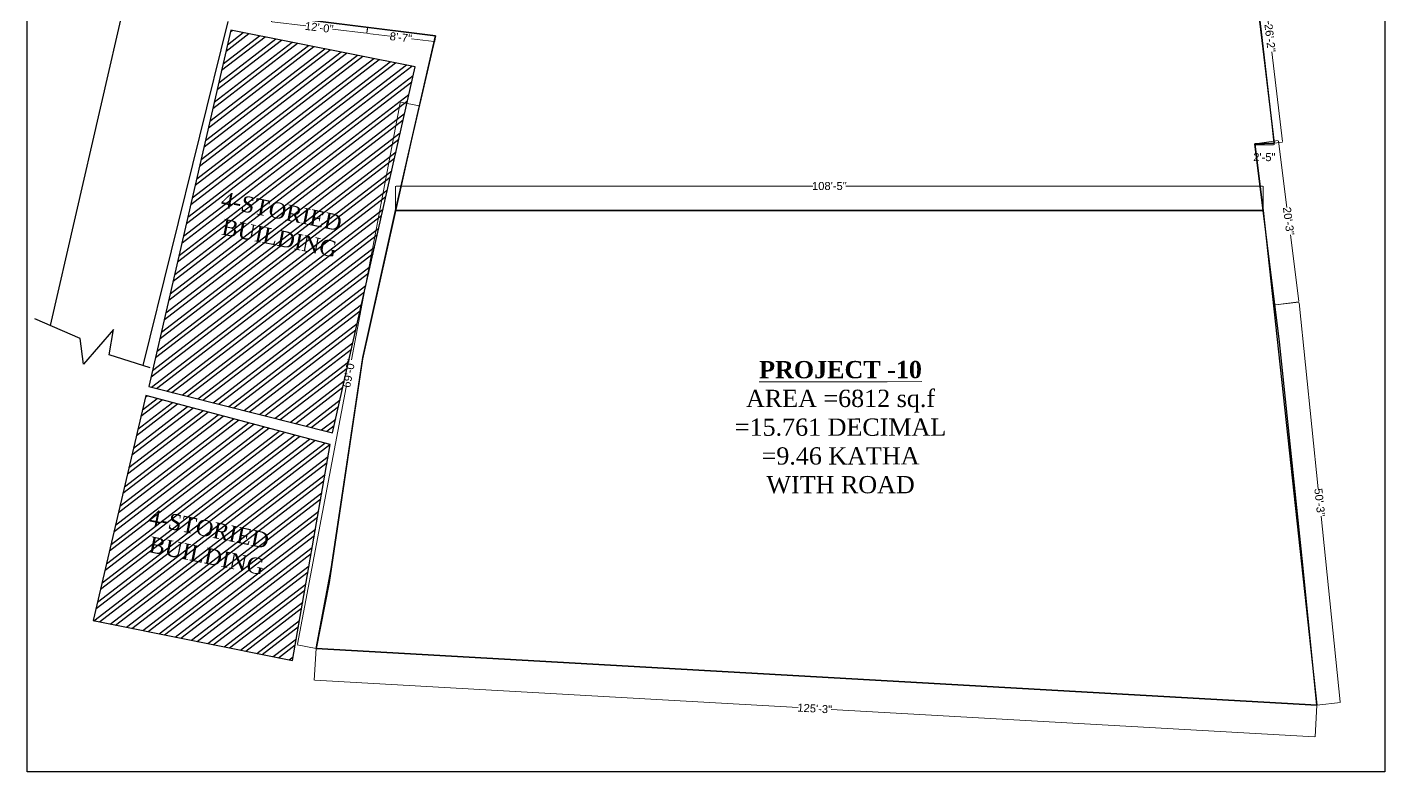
# Model space of a CAD drawing. Header units: inches. Extents: x -3571 to 5466, y -4496 to 5188.
# Drawn here: x 2252 to 4288, y -4493 to -3377 of the extents above; entities that cross this region are included whole.
import ezdxf

# ---------------------------------------------------------------- set-up
doc = ezdxf.new("R2010")
doc.units = ezdxf.units.IN
doc.header["$MEASUREMENT"] = 0
doc.layers.add('BUILDING', color=5, linetype='Continuous')
doc.layers.add('Property Limit', color=3, linetype='Continuous')
for name, color, linetype, lineweight in [('P1', 7, 'Continuous', 9), ('Road', 6, 'Continuous', 25), ('text', 7, 'Continuous', 5), ('wall', 250, 'Continuous', 30)]:
    doc.layers.add(name, color=color, linetype=linetype, lineweight=lineweight)
doc.styles.add('1-2', font='arial.ttf')
doc.styles.add('DIM', font='arial.ttf', dxfattribs={"width": 0.9, "height": 7})
doc.styles.add('style2', font='ARIALN.TTF')
doc.styles.add('TR', font='swisscb.ttf')
doc.dimstyles.new('STANDARD$0', dxfattribs={"dimscale": 0, "dimtxt": 10, "dimasz": 8, "dimexe": 6, "dimexo": 8, "dimgap": 3, "dimtad": 1, "dimdec": 0, "dimzin": 3, "dimdsep": 46, "dimlunit": 4, "dimtxsty": 'DIM', "dimblk": 'DOTSMALL', "dimcen": 0, "dimclrd": 6, "dimclre": 6, "dimclrt": 256, "dimadec": 0, "dimazin": 0, "dimtfac": 1, "dimtdec": 0, "dimtofl": 0, "dimtmove": 2, "dimatfit": 0, "dimldrblk": 'DOTSMALL', "dimfxl": 1, "dimtolj": 1, "dimtzin": 0, "dimarcsym": 0})
pattern_1 = [(37.5298165, (-1442245.283, -24080.091), (-11.4219935, 14.86940343), []), (37.5298165, (-1442236.52, -24081.24), (-11.4219935, 14.86940343), [])]

# ---------------------------------------------------------------- blocks, each defined once
blk = doc.blocks.new('*D172')
at = {"layer": 'Defpoints', "color": 0, "ltscale": 2}
for p in [(2811.7, -3489.1), (2839.9, -3494.5), (2685.3, -4307.5)]:
    blk.add_point(p, dxfattribs=at)
at = {"layer": 'wall', "color": 7, "lineweight": 15, "ltscale": 2}
for p, q in [((2811.5, -3490.1), (2738.3, -3875.2)), ((2839.9, -3494.5), (2811.7, -3489.1)), ((2657.2, -4301.1), (2730.5, -3916)), ((2685.3, -4307.5), (2657.1, -4302.1))]:
    blk.add_line(p, q, dxfattribs=at)
at = {"layer": 'wall', "color": 7, "ltscale": 2}
for points in [[(2811.4, -3490.1), (2811.7, -3490.1), (2811.7, -3489.1)], [(2657.1, -4301.1), (2657.4, -4301.2), (2657.1, -4302.1)]]:
    blk.add_solid(points, dxfattribs=at)
at = {"layer": 'wall', "color": 7, "lineweight": 25, "ltscale": 2, "insert": (2734.4, -3895.6), "char_height": 12, "attachment_point": 5, "rotation": 79.2296, "style": '1-2'}
blk.add_mtext('\\A1;69\'-0"', dxfattribs=at)
blk = doc.blocks.new('*D173')
at = {"layer": 'Defpoints', "color": 0, "ltscale": 2}
for p in [(2685.3, -4307.5), (2682.6, -4355.2), (4185.8, -4392.5)]:
    blk.add_point(p, dxfattribs=at)
at = {"layer": 'wall', "color": 7, "lineweight": 15, "ltscale": 2}
for p, q in [((2685.3, -4307.5), (2682.6, -4355.2)), ((2683.6, -4355.2), (3408.1, -4396.3)), ((4185.8, -4392.5), (4183.1, -4440.2)), ((4182.1, -4440.1), (3457.6, -4399.1))]:
    blk.add_line(p, q, dxfattribs=at)
at = {"layer": 'wall', "color": 7, "ltscale": 2}
for points in [[(2683.6, -4355.1), (2683.6, -4355.4), (2682.6, -4355.2)], [(4182.2, -4439.9), (4182.1, -4440.3), (4183.1, -4440.2)]]:
    blk.add_solid(points, dxfattribs=at)
at = {"layer": 'wall', "color": 7, "lineweight": 25, "ltscale": 2, "insert": (3432.9, -4397.7), "char_height": 12, "attachment_point": 5, "rotation": 356.7586, "style": '1-2'}
blk.add_mtext('\\A1;125\'-3"', dxfattribs=at)
blk = doc.blocks.new('*D176')
at = {"layer": 'Defpoints', "color": 0, "ltscale": 2}
for p in [(4084.4, -3238.6), (4121.6, -3550.6), (4134.1, -3549.1)]:
    blk.add_point(p, dxfattribs=at)
at = {"layer": 'wall', "color": 7, "lineweight": 15, "ltscale": 2}
for p, q in [((4084.4, -3238.6), (4096.9, -3237.1)), ((4097, -3238.1), (4113, -3372.5)), ((4134, -3548.1), (4118, -3413.8)), ((4121.6, -3550.6), (4134.1, -3549.1))]:
    blk.add_line(p, q, dxfattribs=at)
at = {"layer": 'wall', "color": 7, "ltscale": 2}
for points in [[(4097.1, -3238.1), (4096.8, -3238.1), (4096.9, -3237.1)], [(4134.2, -3548.1), (4133.8, -3548.2), (4134.1, -3549.1)]]:
    blk.add_solid(points, dxfattribs=at)
at = {"layer": 'wall', "color": 7, "lineweight": 25, "ltscale": 2, "insert": (4115.5, -3393.1), "char_height": 12, "attachment_point": 5, "rotation": 276.8057, "style": '1-2'}
blk.add_mtext('\\A1;26\'-2"', dxfattribs=at)
blk = doc.blocks.new('*D177')
at = {"layer": 'Defpoints', "color": 0, "ltscale": 2}
for p in [(4092.7, -3551.4), (4092.7, -3553.1), (4121.6, -3550.6)]:
    blk.add_point(p, dxfattribs=at)
at = {"layer": 'wall', "color": 7, "lineweight": 15, "ltscale": 2}
for p, q in [((4092.7, -3551.4), (4092.7, -3553.1)), ((4120.6, -3553.1), (4093.7, -3553.1)), ((4121.6, -3550.6), (4121.6, -3553.1))]:
    blk.add_line(p, q, dxfattribs=at)
at = {"layer": 'wall', "color": 7, "ltscale": 2}
for points in [[(4093.7, -3553), (4093.7, -3553.3), (4092.7, -3553.1)], [(4120.6, -3553), (4120.6, -3553.3), (4121.6, -3553.1)]]:
    blk.add_solid(points, dxfattribs=at)
at = {"layer": 'wall', "color": 7, "lineweight": 25, "ltscale": 2, "insert": (4107.1, -3571.6), "char_height": 12, "attachment_point": 5, "style": '1-2'}
blk.add_mtext('\\A1;2\'-5"', dxfattribs=at)
blk = doc.blocks.new('*D178')
at = {"layer": 'Defpoints', "color": 0, "ltscale": 2}
for p in [(4123.7, -3792.6), (4185.8, -4392.5), (4221, -4388.8)]:
    blk.add_point(p, dxfattribs=at)
at = {"layer": 'wall', "color": 7, "lineweight": 15, "ltscale": 2}
for p, q in [((4123.7, -3792.6), (4158.9, -3788.9)), ((4159, -3789.9), (4187.8, -4068.3)), ((4220.9, -4387.8), (4192.1, -4109.5)), ((4185.8, -4392.5), (4221, -4388.8))]:
    blk.add_line(p, q, dxfattribs=at)
at = {"layer": 'wall', "color": 7, "ltscale": 2}
for points in [[(4159.2, -3789.9), (4158.8, -3790), (4158.9, -3788.9)], [(4221.1, -4387.8), (4220.8, -4387.8), (4221, -4388.8)]]:
    blk.add_solid(points, dxfattribs=at)
at = {"layer": 'wall', "color": 7, "lineweight": 25, "ltscale": 2, "insert": (4190, -4088.9), "char_height": 12, "attachment_point": 5, "rotation": 275.913, "style": '1-2'}
blk.add_mtext('\\A1;50\'-3"', dxfattribs=at)
blk = doc.blocks.new('*D182')
at = {"layer": 'Defpoints', "color": 0, "ltscale": 2}
for p in [(4092.7, -3551.4), (4127.9, -3546.8), (4123.7, -3792.6)]:
    blk.add_point(p, dxfattribs=at)
at = {"layer": 'wall', "color": 7, "lineweight": 15, "ltscale": 2}
for p, q in [((4092.7, -3551.4), (4127.9, -3546.8)), ((4128, -3547.8), (4140.7, -3646.8)), ((4158.8, -3787.1), (4146.1, -3688.1)), ((4123.7, -3792.6), (4158.9, -3788.1))]:
    blk.add_line(p, q, dxfattribs=at)
at = {"layer": 'wall', "color": 7, "ltscale": 2}
for points in [[(4128.2, -3547.8), (4127.8, -3547.8), (4127.9, -3546.8)], [(4158.9, -3787), (4158.6, -3787.1), (4158.9, -3788.1)]]:
    blk.add_solid(points, dxfattribs=at)
at = {"layer": 'wall', "color": 7, "lineweight": 25, "ltscale": 2, "insert": (4143.4, -3667.4), "char_height": 12, "attachment_point": 5, "rotation": 277.3289, "style": '1-2'}
blk.add_mtext('\\A1;20\'-3"', dxfattribs=at)
blk = doc.blocks.new('*D185')
at = {"layer": 'Defpoints', "color": 0, "ltscale": 2}
for p in [(2762.4, -3377.3), (2863.3, -3398.3), (2864.3, -3389.8)]:
    blk.add_point(p, dxfattribs=at)
at = {"layer": 'wall', "color": 7, "lineweight": 15, "ltscale": 2}
for p, q in [((2762.4, -3377.3), (2761.4, -3385.9)), ((2762.4, -3386), (2796.4, -3390.1)), ((2862.3, -3398.2), (2828.3, -3394)), ((2864.3, -3389.8), (2863.3, -3398.3))]:
    blk.add_line(p, q, dxfattribs=at)
at = {"layer": 'wall', "color": 7, "ltscale": 2}
for points in [[(2762.4, -3385.8), (2762.4, -3386.1), (2761.4, -3385.9)], [(2862.3, -3398), (2862.3, -3398.4), (2863.3, -3398.3)]]:
    blk.add_solid(points, dxfattribs=at)
at = {"layer": 'wall', "color": 7, "lineweight": 25, "ltscale": 2, "insert": (2812.3, -3392.1), "char_height": 12, "attachment_point": 5, "rotation": 353.0141, "style": '1-2'}
blk.add_mtext('\\A1;8\'-7"', dxfattribs=at)
blk = doc.blocks.new('*D195')
at = {"layer": 'Defpoints', "color": 0, "ltscale": 2}
for p in [(2619.5, -3359.1), (2762.6, -3376.2), (2761.4, -3385.9)]:
    blk.add_point(p, dxfattribs=at)
at = {"layer": 'wall', "color": 7, "lineweight": 15, "ltscale": 2}
for p, q in [((2619.5, -3359.1), (2618.4, -3368.8)), ((2619.4, -3368.9), (2669.9, -3374.9)), ((2762.6, -3376.2), (2761.4, -3385.9)), ((2760.4, -3385.7), (2709.9, -3379.7))]:
    blk.add_line(p, q, dxfattribs=at)
at = {"layer": 'wall', "color": 7, "ltscale": 2}
for points in [[(2619.4, -3368.8), (2619.4, -3369.1), (2618.4, -3368.8)], [(2760.4, -3385.6), (2760.4, -3385.9), (2761.4, -3385.9)]]:
    blk.add_solid(points, dxfattribs=at)
at = {"layer": 'wall', "color": 7, "lineweight": 25, "ltscale": 2, "insert": (2689.9, -3377.3), "char_height": 12, "attachment_point": 5, "rotation": 353.1994, "style": '1-2'}
blk.add_mtext('\\A1;12\'-0"', dxfattribs=at)
blk = doc.blocks.new('*D197')
at = {"layer": 'Defpoints', "color": 0, "ltscale": 2}
for p in [(2804.5, -3614.8), (2804.5, -3651.4), (4105.2, -3651.4)]:
    blk.add_point(p, dxfattribs=at)
at = {"layer": 'wall', "color": 7, "lineweight": 15, "ltscale": 2}
for p, q in [((2804.5, -3651.4), (2804.5, -3614.8)), ((2805.5, -3614.8), (3430, -3614.8)), ((4104.2, -3614.8), (3479.6, -3614.8)), ((4105.2, -3651.4), (4105.2, -3614.8))]:
    blk.add_line(p, q, dxfattribs=at)
at = {"layer": 'wall', "color": 7, "ltscale": 2}
for points in [[(2805.5, -3614.6), (2805.5, -3614.9), (2804.5, -3614.8)], [(4104.2, -3614.6), (4104.2, -3614.9), (4105.2, -3614.8)]]:
    blk.add_solid(points, dxfattribs=at)
at = {"layer": 'wall', "color": 7, "lineweight": 25, "ltscale": 2, "insert": (3454.8, -3614.8), "char_height": 12, "attachment_point": 5, "style": '1-2'}
blk.add_mtext('\\A1;108\'-5"', dxfattribs=at)

msp = doc.modelspace()

# ---------------------------------------------------------------- hatches: boundary and pattern name
at = {"layer": 'BUILDING'}
h = msp.add_hatch(dxfattribs=at)
h.set_pattern_fill('ANSI32', color=256, scale=49.9999, angle=-7.47018351)
h.set_pattern_definition(pattern_1)
h.paths.add_polyline_path([(2557.44233, -3381.01461), (2434.6335, -3915.33939), (2710.03374, -3984.49059), (2833.86794, -3436.06551)])
h.paths.add_polyline_path([(2524.22192, -3697.4435), (2713.05265, -3735.69549), (2731.16834, -3646.26751), (2542.33761, -3608.01551)], flags=24)
h = msp.add_hatch(dxfattribs=at)
h.set_pattern_fill('ANSI32', color=256, scale=49.9999, angle=-7.47018351)
h.set_pattern_definition(pattern_1)
h.paths.add_polyline_path([(2351.13183, -4265.92911), (2649.891, -4325.79407), (2706.53278, -4002.29585), (2429.87873, -3928.62445)])
h.paths.add_polyline_path([(2414.97941, -4173.30501), (2603.81014, -4211.557), (2621.92583, -4122.12901), (2433.0951, -4083.87702)], flags=24)

# ---------------------------------------------------------------- linework, layer by layer
at = {"color": 0, "lineweight": 25, "ltscale": 2}
msp.add_lwpolyline([(4287.69305, -4492.51009), (2252.02064, -4492.51009), (2252.02064, -1366.91533), (4287.69305, -1366.91533)], close=True, dxfattribs=at)
for points in [[(2675.68983, -2962.25217), (4208.86736, -2961.27962), (4222.12073, -3210.91438), (4084.36292, -3238.58943), (4121.60361, -3550.63273), (4092.68691, -3551.3571), (4105.20553, -3651.43157), (2804.47806, -3651.39646), (2864.31378, -3389.82431), (2619.54316, -3359.12486), (2675.68983, -2962.25217)], [(4105.20552, -3651.43155), (4185.84181, -4392.4699), (2685.28667, -4307.4881), (2708.00827, -4188.27668), (2737.81769, -3988.66707), (2755.48902, -3871.51548), (2804.47806, -3651.39646), (4105.20552, -3651.43155)]]:
    msp.add_lwpolyline(points, dxfattribs=at)
at = {"layer": 'BUILDING'}
for points in [[(2710.03374, -3984.49059), (2833.86794, -3436.06551), (2557.44233, -3381.01461), (2434.6335, -3915.33939)], [(2649.891, -4325.79407), (2706.53278, -4002.29585), (2429.87873, -3928.62445), (2351.13183, -4265.92911)]]:
    msp.add_lwpolyline(points, close=True, dxfattribs=at)
at = {"layer": 'Property Limit', "linetype": 'ByBlock', "lineweight": 30}
msp.add_lwpolyline([(2821.22991, -1705.53559), (2818.18894, -1728.90159), (2583.81813, -3354.64489), (2864.31378, -3389.82431), (2827.74735, -3546.8422), (2754.95355, -3873.92147), (2704.91032, -4209.02233), (2685.28686, -4307.48811), (4185.84224, -4392.47055), (4164.9069, -4182.26689), (4129.83203, -3848.29569), (4092.6869, -3551.35773), (4121.60361, -3550.63336), (4119.16753, -3526.4473), (4102.43539, -3379.13106), (4084.36292, -3238.58943), (4222.12073, -3210.91438), (4209.26574, -2969.07351), (4173.46326, -2275.51092), (4167.57171, -2132.19681), (4155.23119, -1861.45246), (3366.76689, -1859.36565), (3059.83026, -1545.8772), (2846.00222, -1515.19179)], dxfattribs=at)
at = {"layer": 'Road', "lineweight": 30}
for points in [[(2397.00474, -1601.35794), (2546.298, -1615.86414), (2649.34242, -1627.58766), (2398.87421, -3334.57583), (2286.75695, -3823.84545)], [(2425.93413, -3883.65766), (2553.54976, -3368.4332)], [(2436.62716, -3887.02552), (2375.22771, -3867.68724), (2381.67824, -3829.96569), (2336.52455, -3881.77315), (2331.26854, -3843.33535), (2263.65745, -3813.73108)]]:
    msp.add_lwpolyline(points, dxfattribs=at)

# ---------------------------------------------------------------- texts
at = {"layer": 'P1', "color": 0, "insert": (3471.56725, -3876.9406), "char_height": 25.8467745, "width": 447.2823836, "attachment_point": 2, "rotation": 0.02515331, "style": 'TR'}
msp.add_mtext('{\\fTimes New Roman|b1|i0|c0|p18;\\LPROJECT -10\\fTimes New Roman|b0|i0|c0|p18;\\l\\PAREA =6812 sq.f\\P=15.761 DECIMAL\\P=9.46 KATHA\\PWITH ROAD}', dxfattribs=at)
at = {"layer": 'text', "char_height": 24, "attachment_point": 1, "rotation": 348.54838995, "style": 'style2'}
for insert in [(2546.06489, -3622.62532), (2436.82238, -4098.48682)]:
    msp.add_mtext('{\\fTimes New Roman Baltic|b0|i0|c0|p18;4-STORIED\\P BUILDING}', dxfattribs=dict(at, insert=insert))

# ---------------------------------------------------------------- dimensions: what is measured, and where the dimension line sits
at = {"layer": 'wall', "color": 0, "lineweight": 25, "ltscale": 2}
for p1, p2, distance, picture, middle in [((4084.36292, -3238.58943), (4121.60362, -3550.63336), 12.59025, '*D176', (4115.4848, -3393.11941)), ((2619.54316, -3359.12486), (2762.5722, -3376.18161), -9.74219, '*D195', (2689.90406, -3377.32688)), ((2762.434, -3377.34046), (2864.31378, -3389.82431), -8.57491, '*D185', (2812.33096, -3392.09364)), ((2685.28686, -4307.48811), (2839.9401, -3494.486), 28.73321, '*D172', (2734.38643, -3895.61757)), ((4123.71263, -3792.58496), (4092.68691, -3551.3571), -35.48854, '*D182', (4143.39838, -3667.44394)), ((4123.71263, -3792.58496), (4185.84218, -4392.46992), 35.38204, '*D178', (4189.97119, -4088.88245)), ((4185.84178, -4392.47052), (2685.28686, -4307.48811), 47.7654, '*D173', (3432.8635, -4397.6683))]:
    dim = msp.add_aligned_dim(p1=p1, p2=p2, distance=distance, dimstyle='STANDARD$0', override={"dimscale": 1, "dimtxt": 12, "dimasz": 1, "dimexe": 0, "dimexo": 0, "dimgap": 0.09, "dimtad": 0, "dimtxsty": '1-2', "dimclrd": 7, "dimclre": 7, "dimclrt": 7, "dimatfit": 3, "dimlwd": 15, "dimlwe": 15}, dxfattribs=at)
    dim.commit()
    dim.dimension.update_dxf_attribs({"geometry": picture, "text_midpoint": middle})
for base, p1, p2, picture, middle in [((4092.68691, -3553.12048), (4121.60361, -3550.63336), (4092.68691, -3551.35773), '*D177', (4107.14526, -3571.63611)), ((2804.47806, -3614.77632), (4105.20553, -3651.43157), (2804.47806, -3651.39646), '*D197', (3454.84179, -3614.77632))]:
    dim = msp.add_linear_dim(base=base, p1=p1, p2=p2, dimstyle='STANDARD$0', override={"dimscale": 1, "dimtxt": 12, "dimasz": 1, "dimexe": 0, "dimexo": 0, "dimgap": 0.09, "dimtad": 0, "dimtxsty": '1-2', "dimclrd": 7, "dimclre": 7, "dimclrt": 7, "dimatfit": 3, "dimlwd": 15, "dimlwe": 15}, dxfattribs=at)
    dim.commit()
    dim.dimension.update_dxf_attribs({"geometry": picture, "text_midpoint": middle})

doc.saveas('drawing.dxf')
